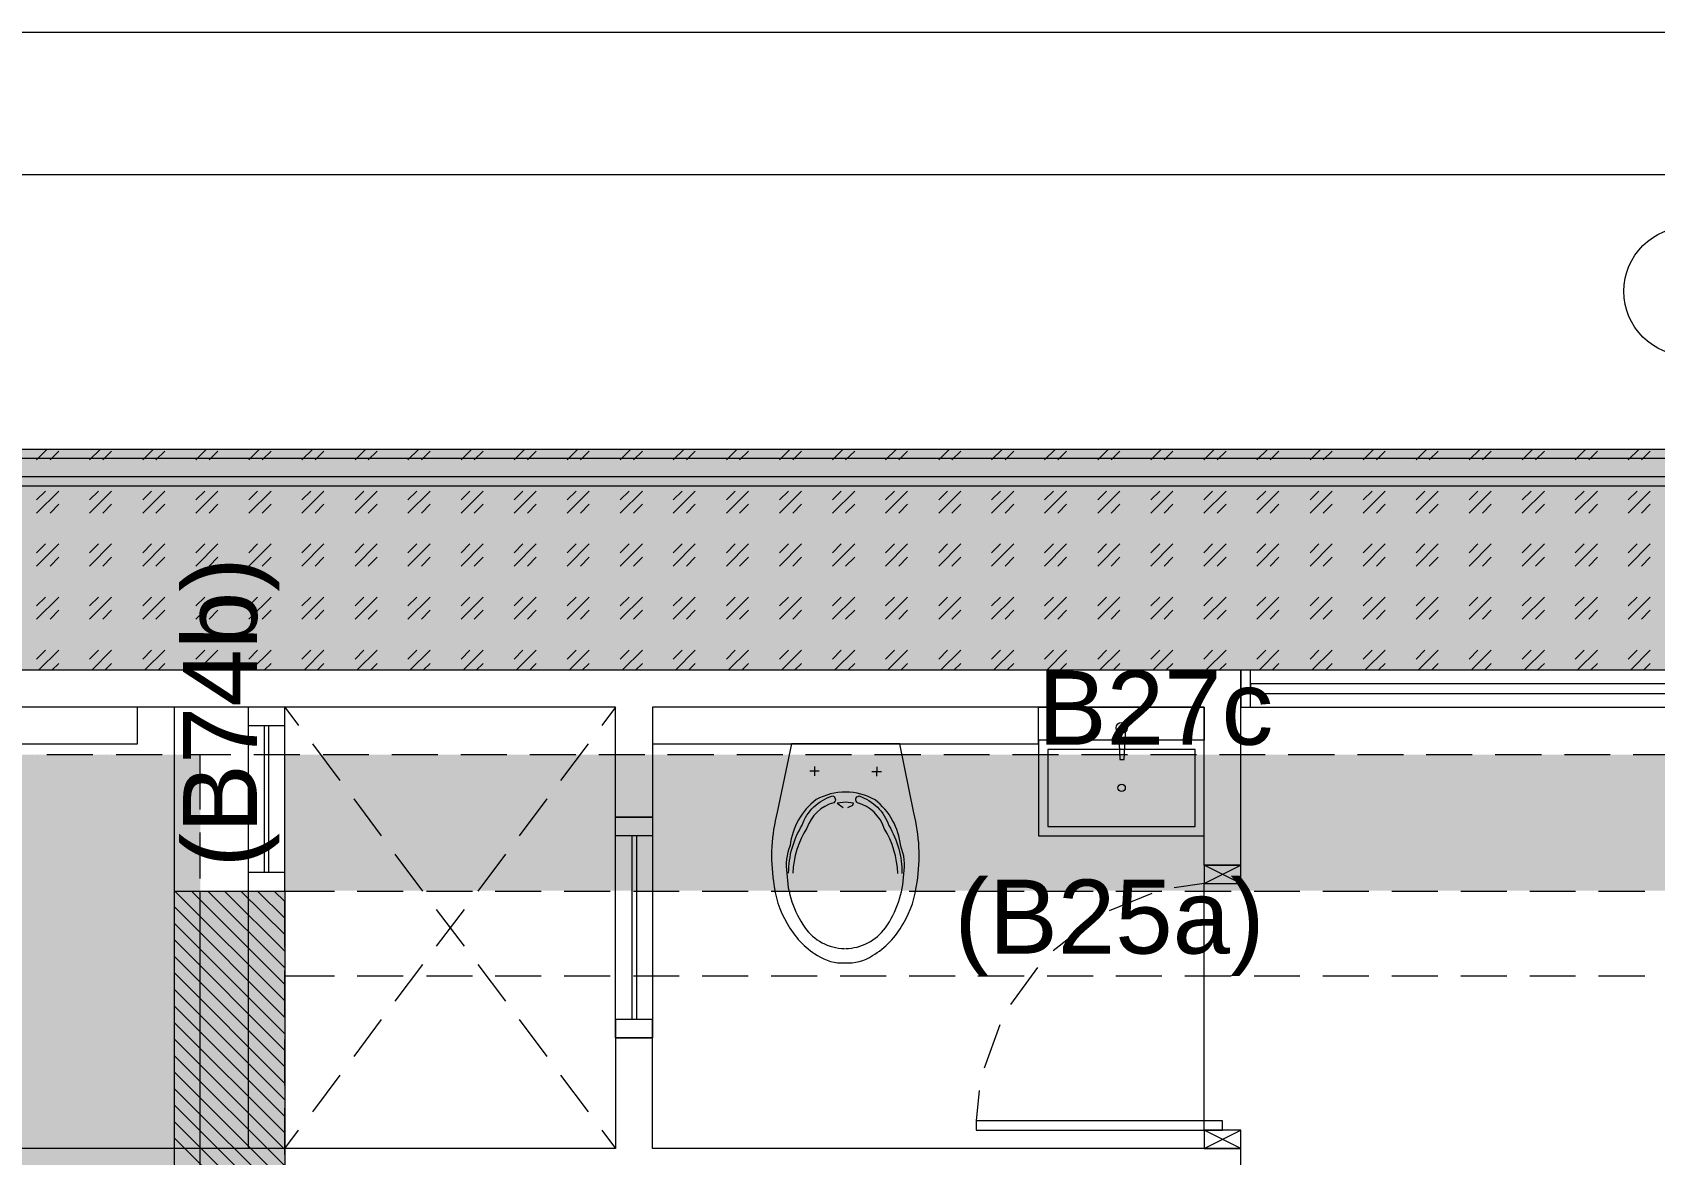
# Model space of a CAD drawing. Header units: millimetres. Extents: x -1303 to 98744, y -1303 to 90097.
# Drawn here: x 35868 to 40278, y 36976 to 40026 of the extents above; entities that cross this region are included whole.
import ezdxf

# ---------------------------------------------------------------- set-up
doc = ezdxf.new("R2010")
doc.units = ezdxf.units.MM
doc.layers.add('PDF_Geometry', color=7, linetype='Continuous')
doc.layers.add('PDF_Text', color=7, linetype='Continuous')
doc.layers.add('PDF_Solid Fills', color=192, linetype='Continuous', true_color=0xc2c0c0c0)
doc.styles.add('PDF ArialMT', font='arial.ttf')

msp = doc.modelspace()

# ---------------------------------------------------------------- hatches: boundary and pattern name
at = {"layer": 'PDF_Solid Fills', "true_color": 0x0000b2}
h = msp.add_hatch(color=254, dxfattribs=at)
h.paths.add_polyline_path([(75224.26012, 16872.72168), (74624.31541, 16872.72168), (74624.31541, 25187.75188), (75224.26012, 25187.75188)], flags=0)
h.paths.add_polyline_path([(74624.31541, 38292.73421), (74624.31541, 29377.68079), (75224.26012, 29377.68079), (75224.26012, 38892.67479), (59994.31175, 38892.67479), (59994.31175, 38292.73421)], flags=0)
h.paths.add_polyline_path([(26734.27358, 38892.67479), (26734.27358, 38292.73421), (55894.25843, 38292.73421), (55894.25843, 38892.67479)], flags=0)
at = {"layer": 'PDF_Solid Fills'}
msp.add_hatch(color=256, dxfattribs=at).paths.add_polyline_path([(36024.23873, 36052.67313), (36024.23873, 36282.69794), (36324.24828, 36282.69794), (36324.24828, 37692.71099), (36554.27309, 37692.71099), (36554.27309, 36052.67313)])

# ---------------------------------------------------------------- linework, layer by layer
at = {"layer": 'PDF_Geometry', "color": 222, "lineweight": 0, "true_color": 0xb8008a}
for points in [[(75204.2019, 40026.20351), (26753.73881, 40026.20351)], [(55873.94815, 39639.44447), (26753.73881, 39639.44447)]]:
    msp.add_lwpolyline(points, dxfattribs=at)
at = {"layer": 'PDF_Geometry', "color": 9, "lineweight": 0, "true_color": 0xc0c0c0}
for points in [[(55894.25843, 38292.1433), (55894.25843, 38892.16652), (26734.27358, 38892.16652), (26734.27358, 38291.29617)], [(55868.86954, 38292.1433), (55868.86954, 38867.62475), (26758.81742, 38867.62475), (26758.81742, 38291.29617)], [(55818.93889, 38292.1433), (55818.93889, 38817.6941), (26808.74807, 38817.6941), (26808.74807, 38291.29617)], [(55793.55, 38292.1433), (55793.55, 38792.30521), (26834.13696, 38792.30521), (26834.13696, 38291.29617)], [(39153.67123, 37712.43036), (39053.80993, 37762.36101), (39153.67123, 37762.36101), (39153.67123, 38292.1433), (34554.05105, 38292.1433), (34554.05105, 37762.36101), (34653.91648, 37712.43036)], [(39053.80993, 37762.36101), (39053.80993, 38192.27786), (37554.1713, 38192.27786), (37554.1713, 37892.6898), (37453.46287, 37892.6898), (37453.46287, 38192.27786), (34653.91648, 38192.27786), (34653.91648, 37762.36101), (34554.05105, 37762.36101)], [(36254.25942, 37692.12007), (36254.25942, 38192.27786)], [(36553.85159, 38192.27786), (36591.08781, 38142.3472)], [(37453.46287, 38192.27786), (37416.22666, 38142.3472)], [(38603.57866, 38102.57375), (38603.57866, 38192.27786), (39053.80993, 38192.27786), (39053.80993, 38102.57375)], [(36497.99522, 38142.3472), (36497.99522, 37742.05073)], [(36509.84254, 38142.3472), (36509.84254, 37742.05073)], [(38820.23133, 38135.57849), (38824.46282, 38050.10174), (38836.31013, 38050.10174), (38840.54162, 38135.57849)], [(36629.17114, 38092.41655), (36703.64355, 37992.55524)], [(37378.99045, 38092.41655), (37303.66678, 37992.55524)], [(38006.9398, 38017.94413), (37981.55091, 38017.94413)], [(37994.24535, 38030.63857), (37994.24535, 38005.24968)], [(38149.96304, 38017.09701), (38176.19905, 38017.09701)], [(38163.50461, 38029.79145), (38162.65749, 38004.40257)], [(36741.72688, 37942.62046), (36816.20344, 37841.91203)], [(37266.43057, 37942.62046), (37191.11103, 37841.91203)], [(38084.80071, 37918.92581), (38098.34227, 37925.69453), (38100.03239, 37930.77313), (38078.02786, 37933.3145), (38056.02746, 37930.77313), (38072.10627, 37918.92581)], [(38078.02786, 37933.3145), (38078.02786, 37933.3145)], [(38078.87498, 37960.3935), (38078.87498, 37960.3935)], [(38078.87498, 37960.3935), (38078.87498, 37960.3935)], [(37497.47193, 37841.91203), (37497.47193, 37342.59723)], [(37510.16637, 37841.91203), (37510.16637, 37342.59723)], [(36853.43965, 37791.98138), (36928.75919, 37692.12007)], [(37153.87482, 37791.98138), (37078.55528, 37692.12007)], [(39053.80993, 37712.43036), (39153.67123, 37762.36101)], [(39153.67123, 36992.23141), (39053.80993, 37042.16206), (39053.80993, 37712.43036), (38971.71754, 37700.58303)], [(36453.98616, 37692.12007), (36453.98616, 36992.23141)], [(36553.85159, 37692.12007), (36553.85159, 36992.23141), (36591.08781, 37042.16206)], [(38911.62968, 37685.34722), (38795.68957, 37637.95381)], [(36965.99539, 37642.18529), (37041.31494, 37542.32398)], [(37041.31494, 37642.18529), (36965.99539, 37542.32398)], [(38741.52743, 37606.64332), (38643.35624, 37529.62953)], [(38076.33775, 37535.55526), (38076.33775, 37535.55526)], [(38078.02786, 37535.55526), (38078.02786, 37535.55526)], [(36928.75919, 37492.39333), (36853.43965, 37392.52789)], [(37078.55528, 37492.39333), (37153.87482, 37392.52789)], [(38076.33775, 37495.77768), (38076.33775, 37495.77768)], [(38076.33775, 37495.77768), (38076.33775, 37495.77768)], [(38600.19431, 37483.93037), (38527.412, 37383.22193)], [(36816.20344, 37342.59723), (36741.72688, 37241.88881)], [(37191.11103, 37342.59723), (37266.43057, 37241.88881)], [(38497.79163, 37328.21267), (38455.47682, 37210.57419)], [(37060.78223, 20497.91725), (37033.6991, 20347.2761), (37033.6991, 36892.3701), (39153.67123, 36892.3701), (39153.67123, 36992.23141), (37554.1713, 36992.23141), (37554.1713, 37292.66658), (37453.46287, 37292.66658), (37453.46287, 36992.23141)], [(36703.64355, 37191.95815), (36629.17114, 37092.09272)], [(37303.66678, 37191.95815), (37378.99045, 37092.09272)], [(38441.93525, 37149.64334), (38433.47229, 37067.55095)], [(37416.22666, 37042.16206), (37453.46287, 36992.23141), (34554.05105, 36992.23141), (34554.05105, 36892.3701), (36933.83779, 36892.3701), (36933.83779, 36152.70387), (36553.85159, 36152.70387), (36601.24088, 36244.10634)], [(39053.80993, 36992.23141), (39153.67123, 37042.16206)]]:
    msp.add_lwpolyline(points, dxfattribs=at)
at = {"layer": 'PDF_Geometry', "lineweight": 0}
for points in [[(36032.53228, 38892.16652), (35907.27795, 38892.16652), (35879.35182, 38864.24039)], [(35915.74091, 38864.24039), (35939.43969, 38887.93504)], [(36023.22219, 38864.24039), (36051.99543, 38892.16652)], [(36059.61128, 38864.24039), (36083.31005, 38887.93504)], [(36220.40757, 38892.16652), (36095.15737, 38892.16652)], [(36167.93968, 38864.24039), (36195.8658, 38892.16652)], [(36203.48164, 38864.24039), (36228.02753, 38887.93504)], [(36407.43986, 38892.16652), (36282.18967, 38892.16652)], [(36311.81004, 38864.24039), (36340.58329, 38892.16652)], [(36348.19912, 38864.24039), (36371.8979, 38887.93504)], [(36456.52752, 38864.24039), (36484.45365, 38892.16652)], [(36595.31929, 38892.16652), (36470.06496, 38892.16652)], [(36492.06949, 38864.24039), (36516.61126, 38887.93504)], [(36600.39789, 38864.24039), (36629.17114, 38892.16652)], [(36636.78698, 38864.24039), (36660.48162, 38887.93504)], [(36782.35158, 38892.16652), (36657.94438, 38892.16652)], [(36745.11125, 38864.24039), (36773.04151, 38892.16652)], [(36780.65734, 38864.24039), (36805.1991, 38887.93504)], [(36970.22688, 38892.16652), (36844.97669, 38892.16652)], [(36888.98161, 38864.24039), (36917.75899, 38892.16652)], [(36925.37483, 38864.24039), (36949.06947, 38887.93504)], [(37157.25918, 38892.16652), (37032.85198, 38892.16652)], [(37033.6991, 38864.24039), (37061.62935, 38892.16652)], [(37069.2452, 38864.24039), (37093.78696, 38887.93504)], [(37177.56946, 38864.24039), (37205.49972, 38892.16652)], [(37213.96268, 38864.24039), (37237.65732, 38887.93504)], [(37345.1386, 38892.16652), (37219.88427, 38892.16652)], [(37321.43982, 38864.24039), (37350.21308, 38892.16652)], [(37357.83304, 38864.24039), (37381.52769, 38887.93504)], [(37533.01389, 38892.16652), (37407.7637, 38892.16652)], [(37466.15731, 38864.24039), (37494.08344, 38892.16652)], [(37501.70341, 38864.24039), (37526.24518, 38887.93504)], [(37720.04619, 38892.16652), (37594.796, 38892.16652)], [(37610.02768, 38864.24039), (37638.80092, 38892.16652)], [(37646.41677, 38864.24039), (37670.11554, 38887.93504)], [(37907.92561, 38892.16652), (37782.67129, 38892.16652), (37754.74517, 38864.24039)], [(37790.28713, 38864.24039), (37814.83302, 38887.93504)], [(37898.61553, 38864.24039), (37927.38878, 38892.16652)], [(37935.00461, 38864.24039), (37958.70339, 38887.93504)], [(38094.95379, 38892.16652), (37969.70359, 38892.16652)], [(38043.33302, 38864.24039), (38071.25914, 38892.16652)], [(38078.87498, 38864.24039), (38103.41675, 38887.93504)], [(38282.83321, 38892.16652), (38157.58301, 38892.16652)], [(38187.20338, 38864.24039), (38215.97663, 38892.16652)], [(38223.59247, 38864.24039), (38247.28711, 38887.93504)], [(38331.91674, 38864.24039), (38359.847, 38892.16652)], [(38469.86551, 38892.16652), (38345.4583, 38892.16652)], [(38367.46283, 38864.24039), (38392.0046, 38887.93504)], [(38475.78711, 38864.24039), (38504.56448, 38892.16652)], [(38512.18032, 38864.24039), (38535.87496, 38887.93504)], [(38657.7408, 38892.16652), (38532.49061, 38892.16652)], [(38619.65747, 38864.24039), (38648.43484, 38892.16652)], [(38656.05069, 38864.24039), (38679.74533, 38887.93504)], [(38844.7731, 38892.16652), (38720.37003, 38892.16652)], [(38764.37495, 38864.24039), (38792.30521, 38892.16652)], [(38800.76817, 38864.24039), (38824.46282, 38887.93504)], [(39032.65253, 38892.16652), (38907.3982, 38892.16652)], [(38908.24532, 38864.24039), (38937.01857, 38892.16652)], [(38944.63854, 38864.24039), (38968.33318, 38887.93504)], [(39052.96281, 38864.24039), (39080.88893, 38892.16652)], [(39088.5089, 38864.24039), (39113.05067, 38887.93504)], [(39219.68482, 38892.16652), (39095.27762, 38892.16652)], [(39196.83317, 38864.24039), (39225.60641, 38892.16652)], [(39233.22226, 38864.24039), (39256.92104, 38887.93504)], [(39407.56011, 38892.16652), (39282.30992, 38892.16652)], [(39341.55066, 38864.24039), (39369.47678, 38892.16652)], [(39377.09262, 38864.24039), (39401.63852, 38887.93504)], [(39595.43954, 38892.16652), (39470.18521, 38892.16652)], [(39485.42103, 38864.24039), (39514.19427, 38892.16652)], [(39521.81011, 38864.24039), (39545.50888, 38887.93504)], [(39630.13851, 38864.24039), (39658.06463, 38892.16652)], [(39782.47184, 38892.16652), (39657.21751, 38892.16652)], [(39665.68047, 38864.24039), (39690.22224, 38887.93504)], [(39774.00887, 38864.24039), (39802.78212, 38892.16652)], [(39810.39796, 38864.24039), (39834.09261, 38887.93504)], [(39970.34713, 38892.16652), (39845.09694, 38892.16652)], [(39917.87924, 38864.24039), (39946.65249, 38892.16652)], [(39954.26833, 38864.24039), (39978.81009, 38887.93504)], [(40157.37943, 38892.16652), (40032.97223, 38892.16652)], [(40062.5926, 38864.24039), (40090.52285, 38892.16652)], [(40098.98582, 38864.24039), (40122.68045, 38887.93504)], [(40206.46296, 38864.24039), (40235.24034, 38892.16652)], [(40345.25885, 38892.16652), (40220.00452, 38892.16652)], [(40242.85618, 38864.24039), (40266.55082, 38887.93504)], [(35879.35182, 38719.52291), (35939.43969, 38779.61076)], [(35879.35182, 38755.91199), (35903.04647, 38779.61076)], [(36023.22219, 38719.52291), (36083.31005, 38779.61076)], [(36023.22219, 38755.91199), (36047.76395, 38779.61076)], [(36167.93968, 38719.52291), (36228.02753, 38779.61076)], [(36167.93968, 38755.91199), (36191.63431, 38779.61076)], [(36311.81004, 38719.52291), (36371.8979, 38779.61076)], [(36311.81004, 38755.91199), (36336.3518, 38779.61076)], [(36456.52752, 38719.52291), (36516.61126, 38779.61076)], [(36456.52752, 38755.91199), (36480.22217, 38779.61076)], [(36600.39789, 38719.52291), (36660.48162, 38779.61076)], [(36600.39789, 38755.91199), (36624.93966, 38779.61076)], [(36745.11125, 38719.52291), (36805.1991, 38779.61076)], [(36745.11125, 38755.91199), (36768.81002, 38779.61076)], [(36888.98161, 38719.52291), (36949.06947, 38779.61076)], [(36888.98161, 38755.91199), (36912.68039, 38779.61076)], [(37033.6991, 38719.52291), (37093.78696, 38779.61076)], [(37033.6991, 38755.91199), (37057.39787, 38779.61076)], [(37177.56946, 38719.52291), (37237.65732, 38779.61076)], [(37177.56946, 38755.91199), (37201.26823, 38779.61076)], [(37321.43982, 38719.52291), (37381.52769, 38779.61076)], [(37321.43982, 38755.91199), (37345.9816, 38779.61076)], [(37466.15731, 38719.52291), (37526.24518, 38779.61076)], [(37466.15731, 38755.91199), (37489.85196, 38779.61076)], [(37610.02768, 38719.52291), (37670.11554, 38779.61076)], [(37610.02768, 38755.91199), (37634.56944, 38779.61076)], [(37754.74517, 38719.52291), (37814.83302, 38779.61076)], [(37754.74517, 38755.91199), (37778.43981, 38779.61076)], [(37898.61553, 38719.52291), (37958.70339, 38779.61076)], [(37898.61553, 38755.91199), (37923.1573, 38779.61076)], [(38043.33302, 38719.52291), (38103.41675, 38779.61076)], [(38043.33302, 38755.91199), (38067.02766, 38779.61076)], [(38187.20338, 38719.52291), (38247.28711, 38779.61076)], [(38187.20338, 38755.91199), (38211.74515, 38779.61076)], [(38331.91674, 38719.52291), (38392.0046, 38779.61076)], [(38331.91674, 38755.91199), (38355.61552, 38779.61076)], [(38475.78711, 38719.52291), (38535.87496, 38779.61076)], [(38475.78711, 38755.91199), (38499.48588, 38779.61076)], [(38619.65747, 38719.52291), (38679.74533, 38779.61076)], [(38619.65747, 38755.91199), (38644.20336, 38779.61076)], [(38764.37495, 38719.52291), (38824.46282, 38779.61076)], [(38764.37495, 38755.91199), (38788.07373, 38779.61076)], [(38908.24532, 38719.52291), (38968.33318, 38779.61076)], [(38908.24532, 38755.91199), (38932.78709, 38779.61076)], [(39052.96281, 38719.52291), (39113.05067, 38779.61076)], [(39052.96281, 38755.91199), (39076.65745, 38779.61076)], [(39196.83317, 38719.52291), (39256.92104, 38779.61076)], [(39196.83317, 38755.91199), (39221.37493, 38779.61076)], [(39341.55066, 38719.52291), (39401.63852, 38779.61076)], [(39341.55066, 38755.91199), (39365.2453, 38779.61076)], [(39485.42103, 38719.52291), (39545.50888, 38779.61076)], [(39485.42103, 38755.91199), (39509.96279, 38779.61076)], [(39630.13851, 38719.52291), (39690.22224, 38779.61076)], [(39630.13851, 38755.91199), (39653.83315, 38779.61076)], [(39774.00887, 38719.52291), (39834.09261, 38779.61076)], [(39774.00887, 38755.91199), (39797.70352, 38779.61076)], [(39917.87924, 38719.52291), (39978.81009, 38779.61076)], [(39917.87924, 38755.91199), (39942.42101, 38779.61076)], [(40062.5926, 38719.52291), (40122.68045, 38779.61076)], [(40062.5926, 38755.91199), (40086.29137, 38779.61076)], [(40206.46296, 38719.52291), (40266.55082, 38779.61076)], [(40206.46296, 38755.91199), (40231.00885, 38779.61076)], [(35915.74091, 38719.52291), (35939.43969, 38744.06467)], [(36059.61128, 38719.52291), (36083.31005, 38744.06467)], [(36203.48164, 38719.52291), (36228.02753, 38744.06467)], [(36348.19912, 38719.52291), (36371.8979, 38744.06467)], [(36492.06949, 38719.52291), (36516.61126, 38744.06467)], [(36636.78698, 38719.52291), (36660.48162, 38744.06467)], [(36780.65734, 38719.52291), (36805.1991, 38744.06467)], [(36925.37483, 38719.52291), (36949.06947, 38744.06467)], [(37069.2452, 38719.52291), (37093.78696, 38744.06467)], [(37213.96268, 38719.52291), (37237.65732, 38744.06467)], [(37357.83304, 38719.52291), (37381.52769, 38744.06467)], [(37501.70341, 38719.52291), (37526.24518, 38744.06467)], [(37646.41677, 38719.52291), (37670.11554, 38744.06467)], [(37790.28713, 38719.52291), (37814.83302, 38744.06467)], [(37935.00461, 38719.52291), (37958.70339, 38744.06467)], [(38078.87498, 38719.52291), (38103.41675, 38744.06467)], [(38223.59247, 38719.52291), (38247.28711, 38744.06467)], [(38367.46283, 38719.52291), (38392.0046, 38744.06467)], [(38512.18032, 38719.52291), (38535.87496, 38744.06467)], [(38656.05069, 38719.52291), (38679.74533, 38744.06467)], [(38800.76817, 38719.52291), (38824.46282, 38744.06467)], [(38944.63854, 38719.52291), (38968.33318, 38744.06467)], [(39088.5089, 38719.52291), (39113.05067, 38744.06467)], [(39233.22226, 38719.52291), (39256.92104, 38744.06467)], [(39377.09262, 38719.52291), (39401.63852, 38744.06467)], [(39521.81011, 38719.52291), (39545.50888, 38744.06467)], [(39665.68047, 38719.52291), (39690.22224, 38744.06467)], [(39810.39796, 38719.52291), (39834.09261, 38744.06467)], [(39954.26833, 38719.52291), (39978.81009, 38744.06467)], [(40098.98582, 38719.52291), (40122.68045, 38744.06467)], [(40242.85618, 38719.52291), (40266.55082, 38744.06467)], [(35879.35182, 38575.65254), (35939.43969, 38635.7404)], [(35879.35182, 38611.19451), (35903.04647, 38635.7404)], [(36023.22219, 38575.65254), (36083.31005, 38635.7404)], [(36023.22219, 38611.19451), (36047.76395, 38635.7404)], [(36167.93968, 38575.65254), (36228.02753, 38635.7404)], [(36167.93968, 38611.19451), (36191.63431, 38635.7404)], [(36311.81004, 38575.65254), (36371.8979, 38635.7404)], [(36311.81004, 38611.19451), (36336.3518, 38635.7404)], [(36456.52752, 38575.65254), (36516.61126, 38635.7404)], [(36456.52752, 38611.19451), (36480.22217, 38635.7404)], [(36600.39789, 38575.65254), (36660.48162, 38635.7404)], [(36600.39789, 38611.19451), (36624.93966, 38635.7404)], [(36745.11125, 38575.65254), (36805.1991, 38635.7404)], [(36745.11125, 38611.19451), (36768.81002, 38635.7404)], [(36888.98161, 38575.65254), (36949.06947, 38635.7404)], [(36888.98161, 38611.19451), (36912.68039, 38635.7404)], [(37033.6991, 38575.65254), (37093.78696, 38635.7404)], [(37033.6991, 38611.19451), (37057.39787, 38635.7404)], [(37177.56946, 38575.65254), (37237.65732, 38635.7404)], [(37177.56946, 38611.19451), (37201.26823, 38635.7404)], [(37321.43982, 38575.65254), (37381.52769, 38635.7404)], [(37321.43982, 38611.19451), (37345.9816, 38635.7404)], [(37466.15731, 38575.65254), (37526.24518, 38635.7404)], [(37466.15731, 38611.19451), (37489.85196, 38635.7404)], [(37610.02768, 38575.65254), (37670.11554, 38635.7404)], [(37610.02768, 38611.19451), (37634.56944, 38635.7404)], [(37754.74517, 38575.65254), (37814.83302, 38635.7404)], [(37754.74517, 38611.19451), (37778.43981, 38635.7404)], [(37898.61553, 38575.65254), (37958.70339, 38635.7404)], [(37898.61553, 38611.19451), (37923.1573, 38635.7404)], [(38043.33302, 38575.65254), (38103.41675, 38635.7404)], [(38043.33302, 38611.19451), (38067.02766, 38635.7404)], [(38187.20338, 38575.65254), (38247.28711, 38635.7404)], [(38187.20338, 38611.19451), (38211.74515, 38635.7404)], [(38331.91674, 38575.65254), (38392.0046, 38635.7404)], [(38331.91674, 38611.19451), (38355.61552, 38635.7404)], [(38475.78711, 38575.65254), (38535.87496, 38635.7404)], [(38475.78711, 38611.19451), (38499.48588, 38635.7404)], [(38619.65747, 38575.65254), (38679.74533, 38635.7404)], [(38619.65747, 38611.19451), (38644.20336, 38635.7404)], [(38764.37495, 38575.65254), (38824.46282, 38635.7404)], [(38764.37495, 38611.19451), (38788.07373, 38635.7404)], [(38908.24532, 38575.65254), (38968.33318, 38635.7404)], [(38908.24532, 38611.19451), (38932.78709, 38635.7404)], [(39052.96281, 38575.65254), (39113.05067, 38635.7404)], [(39052.96281, 38611.19451), (39076.65745, 38635.7404)], [(39196.83317, 38575.65254), (39256.92104, 38635.7404)], [(39196.83317, 38611.19451), (39221.37493, 38635.7404)], [(39341.55066, 38575.65254), (39401.63852, 38635.7404)], [(39341.55066, 38611.19451), (39365.2453, 38635.7404)], [(39485.42103, 38575.65254), (39545.50888, 38635.7404)], [(39485.42103, 38611.19451), (39509.96279, 38635.7404)], [(39630.13851, 38575.65254), (39690.22224, 38635.7404)], [(39630.13851, 38611.19451), (39653.83315, 38635.7404)], [(39774.00887, 38575.65254), (39834.09261, 38635.7404)], [(39774.00887, 38611.19451), (39797.70352, 38635.7404)], [(39917.87924, 38575.65254), (39978.81009, 38635.7404)], [(39917.87924, 38611.19451), (39942.42101, 38635.7404)], [(40062.5926, 38575.65254), (40122.68045, 38635.7404)], [(40062.5926, 38611.19451), (40086.29137, 38635.7404)], [(40206.46296, 38575.65254), (40266.55082, 38635.7404)], [(40206.46296, 38611.19451), (40231.00885, 38635.7404)], [(35915.74091, 38575.65254), (35939.43969, 38599.34718)], [(36059.61128, 38575.65254), (36083.31005, 38599.34718)], [(36203.48164, 38575.65254), (36228.02753, 38599.34718)], [(36348.19912, 38575.65254), (36371.8979, 38599.34718)], [(36492.06949, 38575.65254), (36516.61126, 38599.34718)], [(36636.78698, 38575.65254), (36660.48162, 38599.34718)], [(36780.65734, 38575.65254), (36805.1991, 38599.34718)], [(36925.37483, 38575.65254), (36949.06947, 38599.34718)], [(37069.2452, 38575.65254), (37093.78696, 38599.34718)], [(37213.96268, 38575.65254), (37237.65732, 38599.34718)], [(37357.83304, 38575.65254), (37381.52769, 38599.34718)], [(37501.70341, 38575.65254), (37526.24518, 38599.34718)], [(37646.41677, 38575.65254), (37670.11554, 38599.34718)], [(37790.28713, 38575.65254), (37814.83302, 38599.34718)], [(37935.00461, 38575.65254), (37958.70339, 38599.34718)], [(38078.87498, 38575.65254), (38103.41675, 38599.34718)], [(38223.59247, 38575.65254), (38247.28711, 38599.34718)], [(38367.46283, 38575.65254), (38392.0046, 38599.34718)], [(38512.18032, 38575.65254), (38535.87496, 38599.34718)], [(38656.05069, 38575.65254), (38679.74533, 38599.34718)], [(38800.76817, 38575.65254), (38824.46282, 38599.34718)], [(38944.63854, 38575.65254), (38968.33318, 38599.34718)], [(39088.5089, 38575.65254), (39113.05067, 38599.34718)], [(39233.22226, 38575.65254), (39256.92104, 38599.34718)], [(39377.09262, 38575.65254), (39401.63852, 38599.34718)], [(39521.81011, 38575.65254), (39545.50888, 38599.34718)], [(39665.68047, 38575.65254), (39690.22224, 38599.34718)], [(39810.39796, 38575.65254), (39834.09261, 38599.34718)], [(39954.26833, 38575.65254), (39978.81009, 38599.34718)], [(40098.98582, 38575.65254), (40122.68045, 38599.34718)], [(40242.85618, 38575.65254), (40266.55082, 38599.34718)], [(35879.35182, 38430.93505), (35939.43969, 38491.02292)], [(35879.35182, 38467.32414), (35903.04647, 38491.02292)], [(36023.22219, 38430.93505), (36083.31005, 38491.02292)], [(36023.22219, 38467.32414), (36047.76395, 38491.02292)], [(36167.93968, 38430.93505), (36228.02753, 38491.02292)], [(36167.93968, 38467.32414), (36191.63431, 38491.02292)], [(36311.81004, 38430.93505), (36371.8979, 38491.02292)], [(36311.81004, 38467.32414), (36336.3518, 38491.02292)], [(36456.52752, 38430.93505), (36516.61126, 38491.02292)], [(36456.52752, 38467.32414), (36480.22217, 38491.02292)], [(36600.39789, 38430.93505), (36660.48162, 38491.02292)], [(36600.39789, 38467.32414), (36624.93966, 38491.02292)], [(36745.11125, 38430.93505), (36805.1991, 38491.02292)], [(36745.11125, 38467.32414), (36768.81002, 38491.02292)], [(36888.98161, 38430.93505), (36949.06947, 38491.02292)], [(36888.98161, 38467.32414), (36912.68039, 38491.02292)], [(37033.6991, 38430.93505), (37093.78696, 38491.02292)], [(37033.6991, 38467.32414), (37057.39787, 38491.02292)], [(37177.56946, 38430.93505), (37237.65732, 38491.02292)], [(37177.56946, 38467.32414), (37201.26823, 38491.02292)], [(37321.43982, 38430.93505), (37381.52769, 38491.02292)], [(37321.43982, 38467.32414), (37345.9816, 38491.02292)], [(37466.15731, 38430.93505), (37526.24518, 38491.02292)], [(37466.15731, 38467.32414), (37489.85196, 38491.02292)], [(37610.02768, 38430.93505), (37670.11554, 38491.02292)], [(37610.02768, 38467.32414), (37634.56944, 38491.02292)], [(37754.74517, 38430.93505), (37814.83302, 38491.02292)], [(37754.74517, 38467.32414), (37778.43981, 38491.02292)], [(37898.61553, 38430.93505), (37958.70339, 38491.02292)], [(37898.61553, 38467.32414), (37923.1573, 38491.02292)], [(38043.33302, 38430.93505), (38103.41675, 38491.02292)], [(38043.33302, 38467.32414), (38067.02766, 38491.02292)], [(38187.20338, 38430.93505), (38247.28711, 38491.02292)], [(38187.20338, 38467.32414), (38211.74515, 38491.02292)], [(38331.91674, 38430.93505), (38392.0046, 38491.02292)], [(38331.91674, 38467.32414), (38355.61552, 38491.02292)], [(38475.78711, 38430.93505), (38535.87496, 38491.02292)], [(38475.78711, 38467.32414), (38499.48588, 38491.02292)], [(38619.65747, 38430.93505), (38679.74533, 38491.02292)], [(38619.65747, 38467.32414), (38644.20336, 38491.02292)], [(38764.37495, 38430.93505), (38824.46282, 38491.02292)], [(38764.37495, 38467.32414), (38788.07373, 38491.02292)], [(38908.24532, 38430.93505), (38968.33318, 38491.02292)], [(38908.24532, 38467.32414), (38932.78709, 38491.02292)], [(39052.96281, 38430.93505), (39113.05067, 38491.02292)], [(39052.96281, 38467.32414), (39076.65745, 38491.02292)], [(39196.83317, 38430.93505), (39256.92104, 38491.02292)], [(39196.83317, 38467.32414), (39221.37493, 38491.02292)], [(39341.55066, 38430.93505), (39401.63852, 38491.02292)], [(39341.55066, 38467.32414), (39365.2453, 38491.02292)], [(39485.42103, 38430.93505), (39545.50888, 38491.02292)], [(39485.42103, 38467.32414), (39509.96279, 38491.02292)], [(39630.13851, 38430.93505), (39690.22224, 38491.02292)], [(39630.13851, 38467.32414), (39653.83315, 38491.02292)], [(39774.00887, 38430.93505), (39834.09261, 38491.02292)], [(39774.00887, 38467.32414), (39797.70352, 38491.02292)], [(39917.87924, 38430.93505), (39978.81009, 38491.02292)], [(39917.87924, 38467.32414), (39942.42101, 38491.02292)], [(40062.5926, 38430.93505), (40122.68045, 38491.02292)], [(40062.5926, 38467.32414), (40086.29137, 38491.02292)], [(40206.46296, 38430.93505), (40266.55082, 38491.02292)], [(40206.46296, 38467.32414), (40231.00885, 38491.02292)], [(35915.74091, 38430.93505), (35939.43969, 38455.47682)], [(36059.61128, 38430.93505), (36083.31005, 38455.47682)], [(36203.48164, 38430.93505), (36228.02753, 38455.47682)], [(36348.19912, 38430.93505), (36371.8979, 38455.47682)], [(36492.06949, 38430.93505), (36516.61126, 38455.47682)], [(36636.78698, 38430.93505), (36660.48162, 38455.47682)], [(36780.65734, 38430.93505), (36805.1991, 38455.47682)], [(36925.37483, 38430.93505), (36949.06947, 38455.47682)], [(37069.2452, 38430.93505), (37093.78696, 38455.47682)], [(37213.96268, 38430.93505), (37237.65732, 38455.47682)], [(37357.83304, 38430.93505), (37381.52769, 38455.47682)], [(37501.70341, 38430.93505), (37526.24518, 38455.47682)], [(37646.41677, 38430.93505), (37670.11554, 38455.47682)], [(37790.28713, 38430.93505), (37814.83302, 38455.47682)], [(37935.00461, 38430.93505), (37958.70339, 38455.47682)], [(38078.87498, 38430.93505), (38103.41675, 38455.47682)], [(38223.59247, 38430.93505), (38247.28711, 38455.47682)], [(38367.46283, 38430.93505), (38392.0046, 38455.47682)], [(38512.18032, 38430.93505), (38535.87496, 38455.47682)], [(38656.05069, 38430.93505), (38679.74533, 38455.47682)], [(38800.76817, 38430.93505), (38824.46282, 38455.47682)], [(38944.63854, 38430.93505), (38968.33318, 38455.47682)], [(39088.5089, 38430.93505), (39113.05067, 38455.47682)], [(39233.22226, 38430.93505), (39256.92104, 38455.47682)], [(39377.09262, 38430.93505), (39401.63852, 38455.47682)], [(39521.81011, 38430.93505), (39545.50888, 38455.47682)], [(39665.68047, 38430.93505), (39690.22224, 38455.47682)], [(39810.39796, 38430.93505), (39834.09261, 38455.47682)], [(39954.26833, 38430.93505), (39978.81009, 38455.47682)], [(40098.98582, 38430.93505), (40122.68045, 38455.47682)], [(40242.85618, 38430.93505), (40266.55082, 38455.47682)], [(35879.35182, 38322.61078), (35903.04647, 38347.15255)], [(35884.43043, 38292.1433), (35939.43969, 38347.15255)], [(36023.22219, 38322.61078), (36047.76395, 38347.15255)], [(36029.14791, 38292.1433), (36083.31005, 38347.15255)], [(36167.93968, 38322.61078), (36191.63431, 38347.15255)], [(36173.01828, 38292.1433), (36228.02753, 38347.15255)], [(36311.81004, 38322.61078), (36336.3518, 38347.15255)], [(36317.73164, 38292.1433), (36371.8979, 38347.15255)], [(36456.52752, 38322.61078), (36480.22217, 38347.15255)], [(36461.602, 38292.1433), (36516.61126, 38347.15255)], [(36600.39789, 38322.61078), (36624.93966, 38347.15255)], [(36606.31948, 38292.1433), (36660.48162, 38347.15255)], [(36745.11125, 38322.61078), (36768.81002, 38347.15255)], [(36750.18985, 38292.1433), (36805.1991, 38347.15255)], [(36888.98161, 38322.61078), (36912.68039, 38347.15255)], [(36894.06021, 38292.1433), (36949.06947, 38347.15255)], [(37033.6991, 38322.61078), (37057.39787, 38347.15255)], [(37038.7777, 38292.1433), (37093.78696, 38347.15255)], [(37177.56946, 38322.61078), (37201.26823, 38347.15255)], [(37182.64807, 38292.1433), (37237.65732, 38347.15255)], [(37321.43982, 38322.61078), (37345.9816, 38347.15255)], [(37327.36556, 38292.1433), (37381.52769, 38347.15255)], [(37466.15731, 38322.61078), (37489.85196, 38347.15255)], [(37471.23592, 38292.1433), (37526.24518, 38347.15255)], [(37610.02768, 38322.61078), (37634.56944, 38347.15255)], [(37615.9534, 38292.1433), (37670.11554, 38347.15255)], [(37754.74517, 38322.61078), (37778.43981, 38347.15255)], [(37759.82377, 38292.1433), (37814.83302, 38347.15255)], [(37898.61553, 38322.61078), (37923.1573, 38347.15255)], [(37904.53713, 38292.1433), (37958.70339, 38347.15255)], [(38043.33302, 38322.61078), (38067.02766, 38347.15255)], [(38048.40749, 38292.1433), (38103.41675, 38347.15255)], [(38187.20338, 38322.61078), (38211.74515, 38347.15255)], [(38192.27786, 38292.1433), (38247.28711, 38347.15255)], [(38331.91674, 38322.61078), (38355.61552, 38347.15255)], [(38336.99534, 38292.1433), (38392.0046, 38347.15255)], [(38475.78711, 38322.61078), (38499.48588, 38347.15255)], [(38480.8657, 38292.1433), (38535.87496, 38347.15255)], [(38619.65747, 38322.61078), (38644.20336, 38347.15255)], [(38625.58319, 38292.1433), (38679.74533, 38347.15255)], [(38764.37495, 38322.61078), (38788.07373, 38347.15255)], [(38769.45356, 38292.1433), (38824.46282, 38347.15255)], [(38908.24532, 38322.61078), (38932.78709, 38347.15255)], [(38914.17105, 38292.1433), (38968.33318, 38347.15255)], [(39052.96281, 38322.61078), (39076.65745, 38347.15255)], [(39058.04141, 38292.1433), (39113.05067, 38347.15255)], [(39196.83317, 38322.61078), (39221.37493, 38347.15255)], [(39202.7589, 38292.1433), (39256.92104, 38347.15255)], [(39341.55066, 38322.61078), (39365.2453, 38347.15255)], [(39346.62926, 38292.1433), (39401.63852, 38347.15255)], [(39485.42103, 38322.61078), (39509.96279, 38347.15255)], [(39490.49962, 38292.1433), (39545.50888, 38347.15255)], [(39630.13851, 38322.61078), (39653.83315, 38347.15255)], [(39635.21298, 38292.1433), (39690.22224, 38347.15255)], [(39774.00887, 38322.61078), (39797.70352, 38347.15255)], [(39779.08335, 38292.1433), (39834.09261, 38347.15255)], [(39917.87924, 38322.61078), (39942.42101, 38347.15255)], [(39923.80083, 38292.1433), (39978.81009, 38347.15255)], [(40062.5926, 38322.61078), (40086.29137, 38347.15255)], [(40067.6712, 38292.1433), (40122.68045, 38347.15255)], [(40206.46296, 38322.61078), (40231.00885, 38347.15255)], [(40212.38869, 38292.1433), (40266.55082, 38347.15255)], [(35881.88906, 38292.1433), (35881.88906, 38292.1433)], [(35920.81951, 38292.1433), (35939.43969, 38310.75933)], [(35944.51829, 38292.1433), (35944.51829, 38292.1433)], [(36007.14339, 38292.1433), (36007.14339, 38292.1433)], [(36064.68987, 38292.1433), (36083.31005, 38310.75933)], [(36069.76848, 38292.1433), (36069.76848, 38292.1433)], [(36132.39358, 38292.1433), (36132.39358, 38292.1433)], [(36195.01868, 38292.1433), (36195.01868, 38292.1433)], [(36209.40736, 38292.1433), (36228.02753, 38310.75933)], [(36257.6479, 38292.1433), (36257.6479, 38292.1433)], [(36323.65736, 38292.1433), (36323.65736, 38292.1433)], [(36353.27773, 38292.1433), (36371.8979, 38310.75933)], [(36497.99522, 38292.1433), (36516.61126, 38310.75933)], [(36641.86558, 38292.1433), (36660.48162, 38310.75933)], [(36786.58307, 38292.1433), (36805.1991, 38310.75933)], [(36930.45343, 38292.1433), (36949.06947, 38310.75933)], [(37074.3238, 38292.1433), (37093.78696, 38310.75933)], [(37219.03716, 38292.1433), (37237.65732, 38310.75933)], [(37362.90752, 38292.1433), (37381.52769, 38310.75933)], [(37507.625, 38292.1433), (37526.24518, 38310.75933)], [(37651.49537, 38292.1433), (37670.11554, 38310.75933)], [(37796.21286, 38292.1433), (37814.83302, 38310.75933)], [(37940.08322, 38292.1433), (37958.70339, 38310.75933)], [(38084.80071, 38292.1433), (38103.41675, 38310.75933)], [(38228.67108, 38292.1433), (38247.28711, 38310.75933)], [(38372.54144, 38292.1433), (38392.0046, 38310.75933)], [(38517.25892, 38292.1433), (38535.87496, 38310.75933)], [(38661.12929, 38292.1433), (38679.74533, 38310.75933)], [(38805.84265, 38292.1433), (38824.46282, 38310.75933)], [(38949.71301, 38292.1433), (38968.33318, 38310.75933)], [(39094.43049, 38292.1433), (39113.05067, 38310.75933)], [(39238.30086, 38292.1433), (39256.92104, 38310.75933)], [(39383.01835, 38292.1433), (39401.63852, 38310.75933)], [(39526.88871, 38292.1433), (39545.50888, 38310.75933)], [(39671.6062, 38292.1433), (39690.22224, 38310.75933)], [(39815.47657, 38292.1433), (39834.09261, 38310.75933)], [(39959.34693, 38292.1433), (39978.81009, 38310.75933)], [(40104.06441, 38292.1433), (40122.68045, 38310.75933)], [(40247.93478, 38292.1433), (40266.55082, 38310.75933)], [(35881.88906, 38061.94905), (35881.88906, 38061.94905)], [(35881.88906, 38061.94905), (35881.88906, 38061.94905)], [(35944.51829, 38061.94905), (35944.51829, 38061.94905)], [(35944.51829, 38061.94905), (35944.51829, 38061.94905)], [(36007.14339, 38061.94905), (36007.14339, 38061.94905)], [(36007.14339, 38061.94905), (36007.14339, 38061.94905)], [(36069.76848, 38061.94905), (36069.76848, 38061.94905)], [(36069.76848, 38061.94905), (36069.76848, 38061.94905)], [(36132.39358, 38061.94905), (36132.39358, 38061.94905)], [(36132.39358, 38061.94905), (36132.39358, 38061.94905)], [(36195.01868, 38061.94905), (36195.01868, 38061.94905)], [(36195.01868, 38061.94905), (36195.01868, 38061.94905)], [(36257.6479, 38061.94905), (36257.6479, 38061.94905)], [(36257.6479, 38061.94905), (36257.6479, 38061.94905)], [(36323.65736, 38061.94905), (36323.65736, 38061.94905)], [(36323.65736, 38061.94905), (36323.65736, 38061.94905)], [(36255.10653, 37692.12007), (36553.85159, 37393.37501)], [(36299.96272, 37692.12007), (36553.85159, 37438.23119)], [(36344.81477, 37692.12007), (36553.85159, 37483.08324)], [(36389.66682, 37692.12007), (36553.85159, 37528.78241)], [(36434.523, 37692.12007), (36553.85159, 37573.63859)], [(36479.37504, 37692.12007), (36553.85159, 37618.49064)], [(36525.07422, 37692.12007), (36553.85159, 37663.34269)], [(36254.25942, 37648.95814), (36553.85159, 37348.52296)], [(36254.25942, 37604.10196), (36553.85159, 37303.66678)], [(36254.25942, 37559.2499), (36553.85159, 37258.81473)], [(36254.25942, 37514.39785), (36553.85159, 37213.96268)], [(36254.25942, 37469.54167), (36553.85159, 37169.1065)], [(36254.25942, 37424.68963), (36553.85159, 37124.25445)], [(36254.25942, 37378.99045), (36553.85159, 37079.39827)], [(36254.25942, 37334.13427), (36553.85159, 37034.54622)], [(36254.25942, 37289.28223), (36553.85159, 36989.69417)], [(36254.25942, 37244.42604), (36553.85159, 36944.83799)], [(36254.25942, 37199.57399), (36553.85159, 36899.98594)], [(36254.25942, 37154.72194), (36553.85159, 36855.12976)], [(36254.25942, 37109.86576), (36553.85159, 36810.27771)], [(36254.25942, 37065.01372), (36553.85159, 36765.42566)], [(36254.25942, 37020.15753), (36553.85159, 36720.56948)]]:
    msp.add_lwpolyline(points, dxfattribs=at)
at = {"layer": 'PDF_Geometry', "color": 157, "lineweight": 0, "true_color": 0x3f5f7f}
for points in [[(36032.53228, 38292.1433), (35907.27795, 38292.1433)], [(36220.40757, 38292.1433), (36095.15737, 38292.1433)], [(36407.43986, 38292.1433), (36282.18967, 38292.1433)], [(36595.31929, 38292.1433), (36470.06496, 38292.1433)], [(36782.35158, 38292.1433), (36657.94438, 38292.1433)], [(36970.22688, 38292.1433), (36844.97669, 38292.1433)], [(37157.25918, 38292.1433), (37032.85198, 38292.1433)], [(37345.1386, 38292.1433), (37219.88427, 38292.1433)], [(37533.01389, 38292.1433), (37407.7637, 38292.1433)], [(37720.04619, 38292.1433), (37594.796, 38292.1433)], [(37907.92561, 38292.1433), (37782.67129, 38292.1433)], [(38094.95379, 38292.1433), (37969.70359, 38292.1433)], [(38282.83321, 38292.1433), (38157.58301, 38292.1433)], [(38469.86551, 38292.1433), (38345.4583, 38292.1433)], [(38657.7408, 38292.1433), (38532.49061, 38292.1433)], [(38844.7731, 38292.1433), (38720.37003, 38292.1433)], [(39032.65253, 38292.1433), (38907.3982, 38292.1433)], [(39219.68482, 38292.1433), (39095.27762, 38292.1433)], [(39407.56011, 38292.1433), (39282.30992, 38292.1433)], [(39595.43954, 38292.1433), (39470.18521, 38292.1433)], [(39782.47184, 38292.1433), (39657.21751, 38292.1433)], [(39970.34713, 38292.1433), (39845.09694, 38292.1433)], [(40157.37943, 38292.1433), (40032.97223, 38292.1433)], [(40345.25885, 38292.1433), (40220.00452, 38292.1433)], [(36032.53228, 38061.94905), (35907.27795, 38061.94905)], [(36220.40757, 38061.94905), (36095.15737, 38061.94905)], [(36407.43986, 38061.94905), (36282.18967, 38061.94905)], [(36323.65736, 37913.84721), (36323.65736, 38061.94905)], [(36595.31929, 38061.94905), (36470.06496, 38061.94905)], [(36553.85159, 37913.84721), (36553.85159, 38061.94905)], [(36782.35158, 38061.94905), (36657.94438, 38061.94905)], [(36970.22688, 38061.94905), (36844.97669, 38061.94905)], [(37157.25918, 38061.94905), (37032.85198, 38061.94905)], [(37345.1386, 38061.94905), (37219.88427, 38061.94905)], [(37533.01389, 38061.94905), (37407.7637, 38061.94905)], [(37720.04619, 38061.94905), (37594.796, 38061.94905)], [(37907.92561, 38061.94905), (37782.67129, 38061.94905)], [(38094.95379, 38061.94905), (37969.70359, 38061.94905)], [(38282.83321, 38061.94905), (38157.58301, 38061.94905)], [(38469.86551, 38061.94905), (38345.4583, 38061.94905)], [(38657.7408, 38061.94905), (38532.49061, 38061.94905)], [(38844.7731, 38061.94905), (38720.37003, 38061.94905)], [(39032.65253, 38061.94905), (38907.3982, 38061.94905)], [(39219.68482, 38061.94905), (39095.27762, 38061.94905)], [(39407.56011, 38061.94905), (39282.30992, 38061.94905)], [(39595.43954, 38061.94905), (39470.18521, 38061.94905)], [(39782.47184, 38061.94905), (39657.21751, 38061.94905)], [(39970.34713, 38061.94905), (39845.09694, 38061.94905)], [(40157.37943, 38061.94905), (40032.97223, 38061.94905)], [(40345.25885, 38061.94905), (40220.00452, 38061.94905)], [(36323.65736, 37725.97192), (36323.65736, 37851.22211)], [(36553.85159, 37725.97192), (36553.85159, 37851.22211)], [(36323.65736, 37538.93962), (36323.65736, 37663.34269)], [(36553.85159, 37692.12007), (36689.259, 37692.12007)], [(36553.85159, 37538.93962), (36553.85159, 37663.34269)], [(36751.03697, 37692.12007), (36876.28717, 37692.12007)], [(36938.91639, 37692.12007), (37064.16659, 37692.12007)], [(37125.94457, 37692.12007), (37251.19889, 37692.12007)], [(37313.82399, 37692.12007), (37439.07418, 37692.12007)], [(37501.70341, 37692.12007), (37626.10648, 37692.12007)], [(37688.73158, 37692.12007), (37813.98591, 37692.12007)], [(37876.611, 37692.12007), (38001.0182, 37692.12007)], [(38063.64331, 37692.12007), (38188.89349, 37692.12007)], [(38251.5186, 37692.12007), (38376.77292, 37692.12007)], [(38438.55089, 37692.12007), (38563.80522, 37692.12007)], [(38626.43032, 37692.12007), (38751.68051, 37692.12007)], [(38813.46261, 37692.12007), (38938.71281, 37692.12007)], [(39001.33791, 37692.12007), (39126.59223, 37692.12007)], [(39189.21733, 37692.12007), (39313.62041, 37692.12007)], [(39376.24963, 37692.12007), (39501.49983, 37692.12007)], [(39564.12492, 37692.12007), (39688.53213, 37692.12007)], [(39751.15722, 37692.12007), (39876.40742, 37692.12007)], [(39939.03664, 37692.12007), (40063.43971, 37692.12007)], [(40126.06482, 37692.12007), (40251.31914, 37692.12007)], [(36323.65736, 37351.06019), (36323.65736, 37476.31452)], [(36553.85159, 37351.06019), (36553.85159, 37476.31452)], [(36553.85159, 37461.92583), (36689.259, 37461.92583)], [(36751.03697, 37461.92583), (36876.28717, 37461.92583)], [(36938.91639, 37461.92583), (37064.16659, 37461.92583)], [(37125.94457, 37461.92583), (37251.19889, 37461.92583)], [(37313.82399, 37461.92583), (37439.07418, 37461.92583)], [(37501.70341, 37461.92583), (37626.10648, 37461.92583)], [(37688.73158, 37461.92583), (37813.98591, 37461.92583)], [(37876.611, 37461.92583), (38001.0182, 37461.92583)], [(38063.64331, 37461.92583), (38188.89349, 37461.92583)], [(38251.5186, 37461.92583), (38376.77292, 37461.92583)], [(38438.55089, 37461.92583), (38563.80522, 37461.92583)], [(38626.43032, 37461.92583), (38751.68051, 37461.92583)], [(38813.46261, 37461.92583), (38938.71281, 37461.92583)], [(39001.33791, 37461.92583), (39126.59223, 37461.92583)], [(39189.21733, 37461.92583), (39313.62041, 37461.92583)], [(39376.24963, 37461.92583), (39501.49983, 37461.92583)], [(39564.12492, 37461.92583), (39688.53213, 37461.92583)], [(39751.15722, 37461.92583), (39876.40742, 37461.92583)], [(39939.03664, 37461.92583), (40063.43971, 37461.92583)], [(40126.06482, 37461.92583), (40251.31914, 37461.92583)], [(36323.65736, 37163.1849), (36323.65736, 37288.4351)], [(36553.85159, 37163.1849), (36553.85159, 37288.4351)], [(36323.65736, 36976.15261), (36323.65736, 37101.4028)], [(36553.85159, 36976.15261), (36553.85159, 37101.4028)]]:
    msp.add_lwpolyline(points, dxfattribs=at)
at = {"layer": 'PDF_Geometry', "color": 9, "lineweight": 0, "true_color": 0xc0c0c0}
for points in [[(39153.67123, 38192.27786), (40953.74336, 38192.27786), (40953.74336, 38292.14082), (39153.67123, 38292.14082)], [(39153.67123, 38192.27786), (39179.90642, 38192.27786), (39179.90642, 38292.14082), (39153.67123, 38292.14082)], [(39179.90725, 38229.51819), (40927.50903, 38229.51819), (40927.50903, 38255.75338), (39179.90725, 38255.75338)], [(35104.14362, 38092.41655), (36153.55098, 38092.41655), (36153.55098, 38192.27951), (35104.14362, 38192.27951)], [(36453.98616, 37692.12007), (36553.84911, 37692.12007), (36553.84911, 38192.28114), (36453.98616, 38192.28114)], [(36453.98616, 38142.3472), (36553.84911, 38142.3472), (36553.84911, 38192.27868), (36453.98616, 38192.27868)], [(37554.1713, 38092.41655), (38603.57866, 38092.41655), (38603.57866, 38192.27951), (37554.1713, 38192.27951)], [(38603.57866, 37841.91203), (39053.80828, 37841.91203), (39053.80828, 38102.57127), (38603.57866, 38102.57127)], [(38628.96755, 37867.30091), (39029.26567, 37867.30091), (39029.26567, 38077.18238), (38628.96755, 38077.18238)], [(37554.1713, 37892.6898), (37554.1713, 37292.66658), (37453.46287, 37292.66658), (37453.46287, 37892.6898), (37554.1713, 37892.6898), (37554.1713, 37841.91203), (37453.46287, 37841.91203), (37453.46287, 37892.6898)], [(39053.80993, 37712.43036), (39153.67289, 37712.43036), (39153.67289, 37762.36184), (39053.80993, 37762.36184)], [(36453.98616, 37692.12007), (36553.84911, 37692.12007), (36553.84911, 37742.05155), (36453.98616, 37742.05155)], [(37453.46287, 37292.66658), (37554.17213, 37292.66658), (37554.17213, 37342.59806), (37453.46287, 37342.59806)], [(38433.47229, 37042.16206), (39103.73891, 37042.16206), (39103.73891, 37067.55095), (38433.47229, 37067.55095)], [(39053.80993, 36992.23141), (39153.67289, 36992.23141), (39153.67289, 37042.16289), (39053.80993, 37042.16289)]]:
    msp.add_lwpolyline(points, close=True, dxfattribs=at)
msp.add_lwpolyline([(38076.84602, 37496.62481, 0.1574916913), (38151.82672, 37516.42681, 0.1343419788), (38234.84887, 37602.75069, 0.1103491486), (38273.01485, 37716.49241, 0.1007586875), (38264.21304, 37904.53713), (38226.12971, 38092.41655), (37931.62026, 38092.41655), (37892.6898, 37906.23137, 0.1006474484), (37882.57805, 37718.22385, 0.1104790523), (37919.71509, 37604.16807, 0.1340870694), (38001.93558, 37517.09212, 0.1572647224)], format="xyb", close=True, dxfattribs=at)
for points in [[(38078.45349, 37535.80733, 0.2394345798), (38186.77775, 37592.25463, 0.1477447369), (38236.70841, 37738.66636, 0.1425521571), (38228.50165, 37814.4074, 0.2034070375), (38158.85163, 37940.00057, 0.1266385614), (38078.89565, 37960.98856, 0.1269020991), (37998.77023, 37940.69481, 0.2035177854), (37928.01689, 37815.79173, 0.1422759531), (37919.09111, 37740.10853, 0.147632018), (37967.67876, 37593.22572, 0.2393427857), (38075.49062, 37535.84452)], [(37923.80607, 37740.935, -0.1364039342), (37960.53813, 37871.15222, -0.236020313), (38042.69544, 37950.8298, -0.6683671985), (38046.46117, 37932.21118, 0.2505857316), (37973.42679, 37863.32564, 0.134156573), (37935.42611, 37740.88128)], [(38220.37753, 37739.59614, 0.134044602), (38183.4967, 37862.40413, 0.2507063847), (38111.06564, 37931.93431, -0.6691767999), (38115.012, 37950.4925, -0.2360706227), (38196.42669, 37870.09435, -0.1365406859), (38231.97278, 37739.50936)]]:
    msp.add_lwpolyline(points, format="xyb", dxfattribs=at)
at = {"layer": 'PDF_Geometry', "color": 5, "lineweight": 0}
for points in [[(36553.85159, 36051.99543), (36024.06931, 36051.99543), (36024.06931, 36352.4306), (36254.25942, 36352.4306), (36254.25942, 37692.12007), (36553.85159, 37692.12007)], [(36024.06931, 36051.99543), (36024.06931, 36282.18967), (36323.65736, 36282.18967), (36323.65736, 37692.12007), (36553.85159, 37692.12007), (36553.85159, 36051.99543)]]:
    msp.add_lwpolyline(points, close=True, dxfattribs=at)
at = {"layer": 'PDF_Geometry', "color": 1, "lineweight": 0}
msp.add_circle((40370.5541, 39322.44841), 175.76904, dxfattribs=at)
at = {"layer": 'PDF_Geometry', "color": 9, "lineweight": 0, "true_color": 0xc0c0c0}
for centre, radius in [((38829.27135, 38135.68047), 14.96589), ((38829.27555, 37972.68591), 9.97418)]:
    msp.add_circle(centre, radius, dxfattribs=at)
at = {"layer": 'PDF_Solid Fills', "color": 43, "lineweight": 0, "true_color": 0x00007f}
msp.add_solid([(30389.25895, 38062.71353), (30389.25895, 36282.69794), (36324.24828, 38062.71353), (36324.24828, 36282.69794)], dxfattribs=at)
at = {"layer": 'PDF_Solid Fills', "color": 254, "lineweight": 0, "true_color": 0x00007f}
msp.add_solid([(41199.2536, 38062.71353), (41199.2536, 37692.71099), (36554.27309, 38062.71353), (36554.27309, 37692.71099)], dxfattribs=at)

# ---------------------------------------------------------------- texts
at = {"layer": 'PDF_Text', "color": 6, "insert": (36408.10834, 37756.27422), "char_height": 201.084641, "attachment_point": 4, "rotation": 90, "style": 'PDF ArialMT'}
msp.add_mtext('(B74b)', dxfattribs=at)
at = {"layer": 'PDF_Text', "color": 6, "char_height": 201.084641, "attachment_point": 4, "style": 'PDF ArialMT'}
for s, insert in [('B27c', (38601.07676, 38188.92919)), ('(B25a)', (38374.69897, 37592.3549))]:
    msp.add_mtext(s, dxfattribs=dict(at, insert=insert))

doc.saveas('drawing.dxf')
